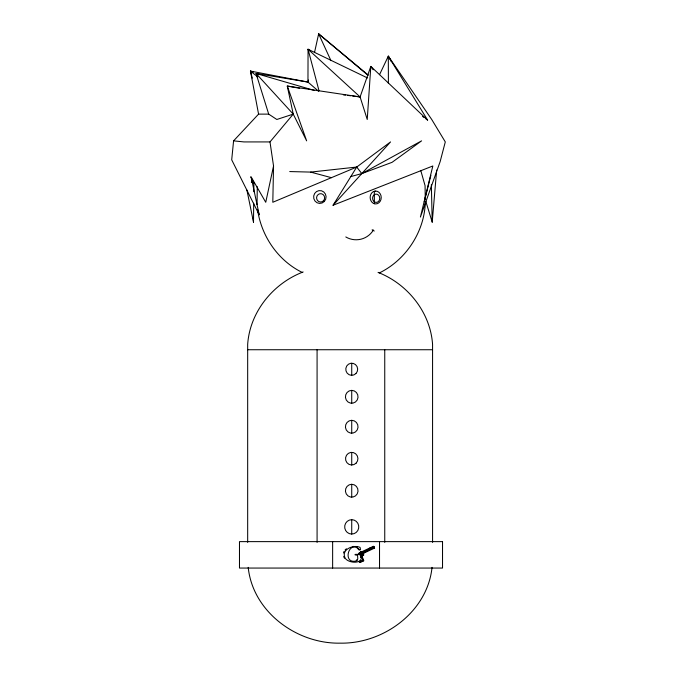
<?xml version="1.0" encoding="UTF-8"?>
<svg xmlns="http://www.w3.org/2000/svg" width="677" height="677" viewBox="0 0 677 677"><rect width="100%" height="100%" fill="white"/><g stroke="black" fill="none" stroke-linecap="round" stroke-linejoin="round"><path stroke-width="1.02" d="M362.102 555.978L363.634 555.242L363.634 553.236L363.084 552.838M318.545 91.226L307.959 82.069L308.06 49.26L367.543 77.973M360.587 552.339L361.112 552.754L361.34 551.967L360.596 552.077M246.91 190.068L253.503 222.158L253.697 203.244M253.824 191.693L253.909 183.281L250.702 176.866M257.04 204.632L257.285 186.742M362.644 555.005C361.349 552.102 363.998 556.35 361.23 555.182C363.786 564.432 349.053 563.476 345.372 558.491C340.353 549.851 353.199 544.198 360.071 547.38L360.536 549.597L359.69 550.096C348.85 538.003 341.386 565.481 357.101 560.742L357.778 558.762L357.541 555.275L355.112 554.886L355.103 554.395L363.329 554.184L363.346 554.683L362.119 554.928L362.779 555.301M388.403 83.474L388.31 56.174L427.61 120.083L370.818 66.397L367.239 119.482L360.096 96.938L287.276 86.047L293.243 114.125L269.988 141.925L273.542 165.983L272.806 202.271L356.72 167.05L390.544 141.925L333.067 205.249L432.831 165.983L420.409 217.055L440.135 161.659L445.297 141.925L431.723 119.482L388.31 56.174L379.543 74.673M425.74 201.137L432.214 222.158L436.657 170.054M299.674 88.306L287.276 86.047L306.639 140.858L293.243 114.125L276.825 119.482L268.701 114.125L258.572 114.125L233.582 140.858L231.703 159.823L259.181 214.719L251.133 176.917L265.748 202.288L273.542 165.983M360.469 557.628L360.697 555.851L361.577 555.453L363.084 560.294L360.02 561.182M432.036 567.36C427.458 611.881 383.419 643.996 340.125 643.15C296.831 643.996 252.783 611.881 248.205 567.36M268.701 114.125L256.041 73.471L307.959 82.069L308.416 80.021M314.56 52.315L318.655 33.85L368.153 75.012M424.234 201.78L430.868 175.309M359.064 553.067L359.732 553.405L368.99 549.039L368.601 548.548L369.574 549.25L373.966 546.694C376.006 550.173 371.935 545.484 373.966 546.694M352.776 96.032L360.096 96.938L370.818 66.397L373.162 69.799M343.467 553.007L344.068 551.442M368.466 548.624L370.116 547.828L370.505 548.328L369.98 547.913L373.501 546.237M333.067 205.249L356.72 167.05L361.806 173.591L392.076 162.319L421.585 140.858L361.806 173.591L350.821 176.57M356.246 560.505L356.762 559.735M345.058 550.003L346.412 548.751M379.247 272.983C405.785 260.146 424.361 231.974 425.308 202.525M359.267 552.948L368.601 548.548M359.377 553.388L358.531 553.786L358.92 554.632L360.359 554.785L374.609 548.057M360.359 554.785L360.181 554.167L374.415 547.456M362.229 554.082L362.66 553.879M361.56 555.521L363.109 554.785L363.634 555.242M358.793 561.732L360.367 562.392L363.735 560.801L361.357 554.328M303.152 271.968C273.161 283.341 249.821 311.995 247.672 344.398L247.672 542.387M289.722 171.56L310.641 172.093L356.72 167.05M361.653 553.913L362.618 554.184M352.573 546.551L354.037 546.424M269.988 141.925L243.982 141.925L233.582 140.858M247.672 349.738L432.569 349.738M359.589 553.862L358.531 553.786L359.115 554.793M355.696 546.449L357.253 546.601M343.357 94.865L345.456 95.118M347.546 95.381L350.686 95.77M258.572 114.125L250.456 71.085L307.959 82.069M310.641 172.093L331.408 177.67M314.28 90.413L256.041 73.471L293.243 114.125M360.502 554.175L361.594 554.497M252.276 78.143L250.456 71.085L253.494 72.007M251.336 182.198L253.909 183.281L251.768 181.013M378.045 272.382C407.613 283.9 430.437 312.376 432.569 344.398L432.569 542.387M302.23 272.442C278.425 260.806 261.855 236.865 257.768 210.852M363.261 560.471L363.735 560.801M363.1 560.683L360.198 562.054M359.893 562.054L360.367 562.392M422.499 116.41L424.208 117.637M425.909 118.864L427.61 120.083M369.701 548.395L370.336 548.895M368.948 548.751L369.574 549.25M250.456 71.085L257.802 76.933M330.943 60.625L318.655 33.85L367.958 75.282M319.036 90.862L308.06 49.26L309.617 50.673M308.06 49.26L360.096 96.938M357.456 548.074L358.835 549.859M318.655 33.85L319.806 35.602M361.112 552.754L360.553 551.865M359.732 553.405L360.181 554.167M388.31 56.174L391.357 61.692M343.611 556.536L344.517 558.246M257.649 209.777L259.181 214.719M420.772 170.494L425.071 185.684L425.266 199.368M253.291 218.104L253.503 222.158M431.359 184.694L432.214 222.158M374.313 191.269L374.381 203.726M384.748 349.738L384.748 542.387M379.526 541.625L379.526 568.062M351.727 363.219L351.727 375.329M351.727 390.375A6.431 6.313 -90 0 1 357.194 400.022A6.431 6.313 -90 0 1 346.269 400.022A6.431 6.313 -90 0 1 351.727 390.375L351.727 403.238M351.727 420.324A6.431 6.313 -90 0 1 357.194 429.971A6.431 6.313 -90 0 1 346.269 429.971A6.431 6.313 -90 0 1 351.727 420.324L351.727 433.187M351.727 452.363L351.727 465.006M351.727 484.292A6.431 6.313 -90 0 1 357.194 493.939A6.431 6.313 -90 0 1 346.269 493.939A6.431 6.313 -90 0 1 351.727 484.292L351.727 497.155M351.727 519.682A7.193 7.058 -90 0 1 357.837 530.472A7.193 7.058 -90 0 1 345.625 530.472A7.193 7.058 -90 0 1 351.727 519.682L351.727 534.068M332.635 541.625L332.635 568.062M317.081 349.738L317.081 542.387M373.272 230.214A20.014 19.743 0 0 1 345.795 236.95M372.096 229.858A1.506 0.897 29 0 1 374.127 231.128M373.712 546.889L374.169 547.541L373.772 546.889M374.373 194.654L373.636 195.315A4.164 3.588 88.4 0 0 373.67 201.196L374.415 201.864A4.164 3.588 88.4 0 0 379.772 198.268A4.164 3.588 88.4 0 0 374.373 194.654M375.667 191.066L374.237 191.286A6.431 5.543 88.4 0 0 370.158 197.481A6.431 5.543 88.4 0 0 374.296 203.709L375.727 203.929A6.431 5.543 88.4 0 0 381.236 197.523A6.431 5.543 88.4 0 0 375.667 191.066M442.53 541.625L239.48 541.625L239.48 568.062L442.53 568.062L442.53 541.625M356.119 463.153A6.321 6.203 -90 0 0 353.335 452.574A6.321 6.203 -90 0 0 345.735 460.318A6.321 6.203 -90 0 0 356.119 463.153M355.933 373.552A6.051 5.941 -90 0 0 353.267 363.422A6.051 5.941 -90 0 0 345.989 370.844A6.051 5.941 -90 0 0 355.933 373.552M324.249 201.543A6.431 6.228 -86.8 0 0 321.49 190.779A6.431 6.228 -86.8 0 0 313.832 198.657A6.431 6.228 -86.8 0 0 324.249 201.543M323.471 200.756A4.164 4.028 -86.8 0 0 321.634 193.808A4.164 4.028 -86.8 0 0 316.718 198.953A4.164 4.028 -86.8 0 0 323.471 200.756"/></g></svg>
